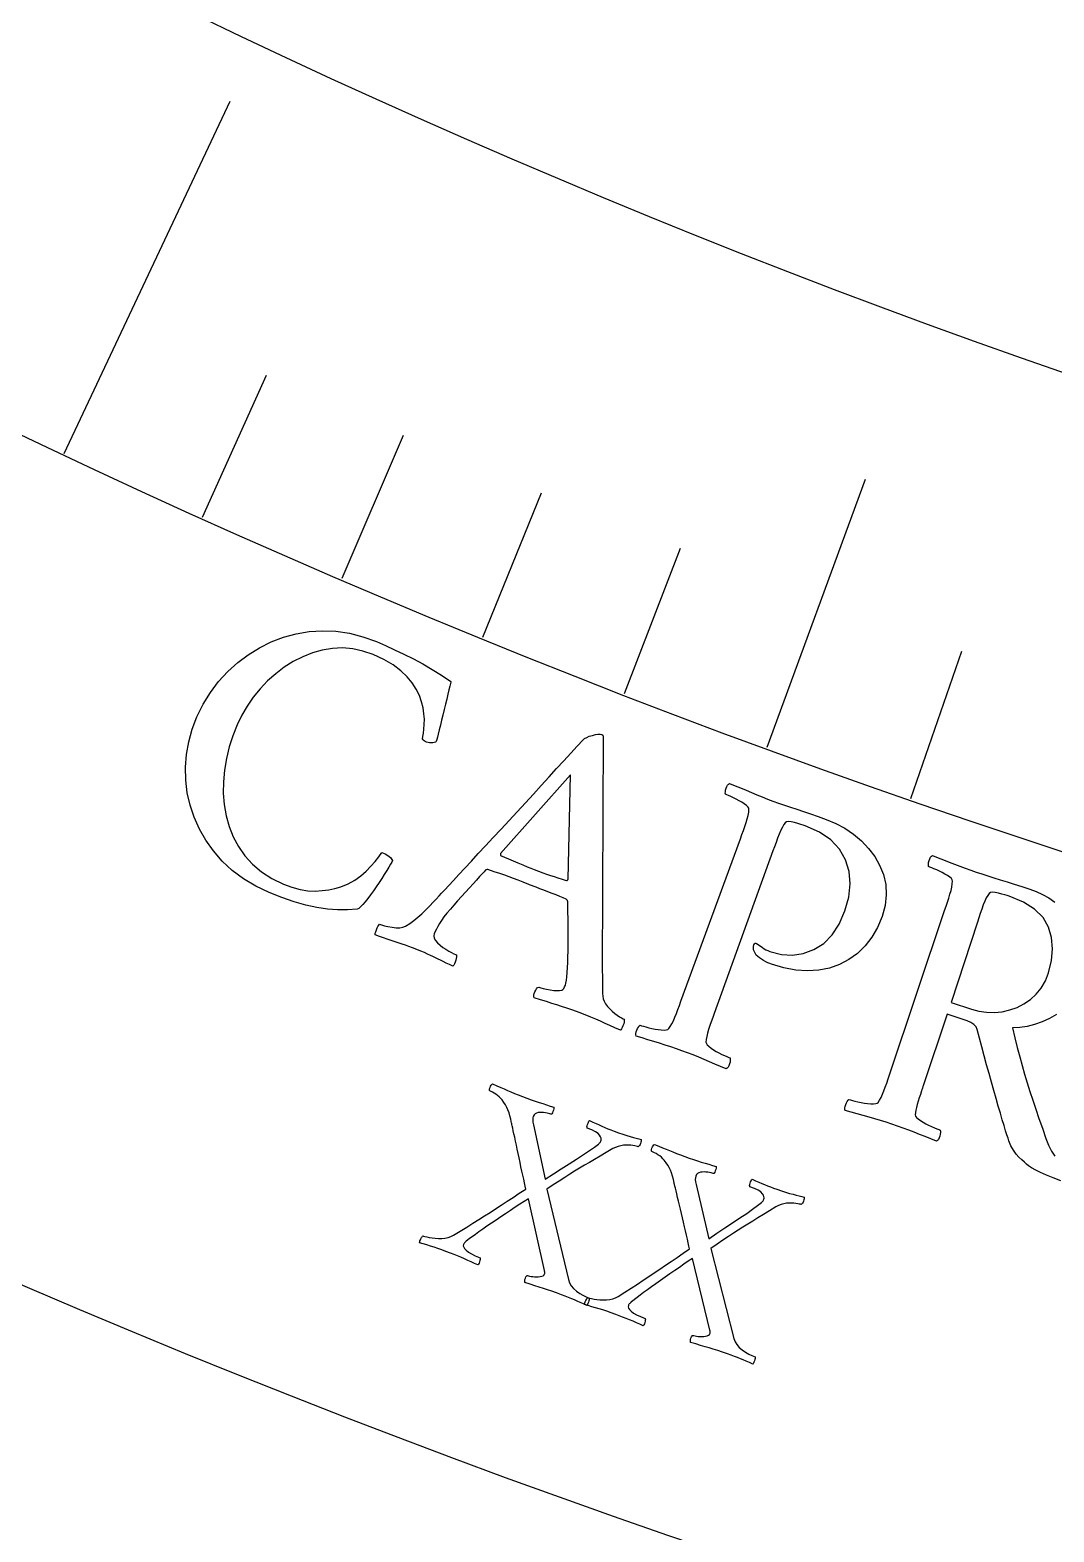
# Model space of a CAD drawing. Header units: millimetres. Extents: x -76 to 76, y -76 to 86.
# Drawn here: x -25.98 to -18.79, y -62.24 to -51.69 of the extents above; entities that cross this region are included whole.
import ezdxf

# ---------------------------------------------------------------- set-up
doc = ezdxf.new("R2010")
doc.units = ezdxf.units.MM
for name, color, linetype in [('CUT_OUTER', 1, 'Continuous'), ('ENGRAVE', 7, 'Continuous'), ('ENGRAVE_FINE', 8, 'Continuous'), ('TEXT', 5, 'Continuous')]:
    doc.layers.add(name, color=color, linetype=linetype)

msp = doc.modelspace()

# ---------------------------------------------------------------- linework, layer by layer
at = {"layer": 'CUT_OUTER'}
msp.add_arc((0.0001, -0.0001), 75.9999, 179.913117, 0.0001, dxfattribs=at)
at = {"layer": 'ENGRAVE'}
for points in [[(-25.744, -54.661), (-24.5782, -52.1858)], [(-20.805, -56.725), (-20.1142, -54.8413)]]:
    msp.add_lwpolyline(points, dxfattribs=at)
for radius in [74.48, 74.48, 72.485, 68.78, 68.78, 65.854, 60.42, 60.42, 57.228]:
    msp.add_circle((0, 0), radius, dxfattribs=at)
at = {"layer": 'ENGRAVE_FINE'}
for points in [[(-24.7717, -55.1084), (-24.323, -54.1103)], [(-23.7913, -55.5387), (-23.3604, -54.5327)], [(-22.8032, -55.9517), (-22.3902, -54.9382)], [(-21.8077, -56.3472), (-21.4127, -55.3265)], [(-19.7956, -57.0851), (-19.437, -56.0511)]]:
    msp.add_lwpolyline(points, dxfattribs=at)
at = {"layer": 'TEXT'}
for points in [[(-23.5506, -55.9835), (-23.487, -56.011), (-23.4225, -56.0404), (-23.357, -56.0717), (-23.2905, -56.1049), (-23.2238, -56.1404), (-23.1577, -56.1788), (-23.0922, -56.2199), (-23.0271, -56.2639), (-23.028, -56.2676), (-23.0305, -56.2787), (-23.0347, -56.2972), (-23.0405, -56.3231), (-23.0476, -56.3539), (-23.0555, -56.3871), (-23.0642, -56.4227), (-23.0737, -56.4608), (-23.0833, -56.4992), (-23.0923, -56.5359), (-23.1009, -56.5708), (-23.1089, -56.604), (-23.116, -56.6329), (-23.1216, -56.6551), (-23.1259, -56.6706), (-23.1288, -56.6794), (-23.131, -56.6848), (-23.1359, -56.6891), (-23.1434, -56.6923), (-23.1536, -56.6945), (-23.165, -56.6953), (-23.1762, -56.6947), (-23.1872, -56.6925), (-23.198, -56.6889), (-23.2068, -56.6847), (-23.2145, -56.6798), (-23.2211, -56.6742), (-23.2266, -56.6677), (-23.2233, -56.6494), (-23.2201, -56.6263), (-23.2171, -56.5983), (-23.2142, -56.5656), (-23.2133, -56.5293), (-23.2161, -56.4907), (-23.2225, -56.4498), (-23.2327, -56.4066), (-23.248, -56.3623), (-23.2701, -56.3182), (-23.2991, -56.2741), (-23.3348, -56.2302), (-23.379, -56.1877), (-23.4336, -56.1476), (-23.4985, -56.1101), (-23.5737, -56.0751), (-23.6449, -56.05), (-23.7163, -56.0344), (-23.7878, -56.0283), (-23.8596, -56.0317), (-23.9307, -56.0437), (-24.0002, -56.0629), (-24.0681, -56.0896), (-24.1343, -56.1236), (-24.198, -56.1639), (-24.258, -56.2093), (-24.3145, -56.2598), (-24.3674, -56.3154), (-24.4158, -56.3748), (-24.4589, -56.4367), (-24.4966, -56.5012), (-24.5289, -56.5682), (-24.5592, -56.6452), (-24.5841, -56.7239), (-24.6035, -56.8041), (-24.6174, -56.8859), (-24.6251, -56.9679), (-24.6259, -57.0487), (-24.6196, -57.1283), (-24.6064, -57.2068), (-24.5857, -57.2828), (-24.5569, -57.355), (-24.52, -57.4235), (-24.4751, -57.4883), (-24.4213, -57.5479), (-24.3581, -57.6009), (-24.2855, -57.6473), (-24.2035, -57.687), (-24.1438, -57.7093), (-24.0867, -57.7248), (-24.0322, -57.7337), (-23.9803, -57.7359), (-23.9312, -57.7332), (-23.8849, -57.7273), (-23.8416, -57.7182), (-23.8011, -57.7059), (-23.7496, -57.6849), (-23.7028, -57.6596), (-23.6606, -57.6301), (-23.623, -57.5962), (-23.5896, -57.561), (-23.56, -57.5274), (-23.5343, -57.4954), (-23.5124, -57.465), (-23.4897, -57.4735), (-23.4696, -57.4856), (-23.4522, -57.5014), (-23.4375, -57.5208), (-23.4429, -57.5323), (-23.4514, -57.5482), (-23.463, -57.5682), (-23.4778, -57.5926), (-23.4946, -57.6195), (-23.5123, -57.6474), (-23.5311, -57.6762), (-23.5509, -57.7061), (-23.571, -57.7354), (-23.5907, -57.7627), (-23.6099, -57.788), (-23.6288, -57.8114), (-23.6463, -57.8314), (-23.6615, -57.8468), (-23.6745, -57.8577), (-23.6852, -57.8639), (-23.7528, -57.8687), (-23.8227, -57.8682), (-23.8948, -57.8623), (-23.9692, -57.8511), (-24.0468, -57.8341), (-24.1286, -57.8109), (-24.2146, -57.7814), (-24.3047, -57.7457), (-24.3985, -57.7011), (-24.4845, -57.6495), (-24.5627, -57.591), (-24.6331, -57.5255), (-24.6953, -57.4546), (-24.7491, -57.3796), (-24.7944, -57.3006), (-24.8313, -57.2177), (-24.8595, -57.1321), (-24.879, -57.045), (-24.8898, -56.9565), (-24.8919, -56.8666), (-24.8852, -56.7765), (-24.8694, -56.6874), (-24.8447, -56.5992), (-24.811, -56.5119), (-24.7671, -56.4229), (-24.7164, -56.3404), (-24.6588, -56.2642), (-24.5945, -56.1943), (-24.5246, -56.1312), (-24.4503, -56.0754), (-24.3717, -56.0268), (-24.2887, -55.9855), (-24.2024, -55.9522), (-24.1137, -55.9281), (-24.0226, -55.913), (-23.9291, -55.9069), (-23.8345, -55.9106), (-23.7399, -55.9245), (-23.6453, -55.9489), (-23.5506, -55.9835)], [(-23.1215, -57.7837), (-23.1182, -57.7802), (-23.1084, -57.7696), (-23.092, -57.7521), (-23.0691, -57.7276), (-23.0407, -57.697), (-23.0077, -57.6614), (-22.9702, -57.6207), (-22.9282, -57.575), (-22.8825, -57.5253), (-22.834, -57.4731), (-22.7828, -57.4182), (-22.7289, -57.3606), (-22.6734, -57.3012), (-22.6173, -57.2408), (-22.5607, -57.1795), (-22.5037, -57.1171), (-22.4469, -57.0549), (-22.3914, -56.9939), (-22.337, -56.9343), (-22.2837, -56.8759), (-22.2326, -56.82), (-22.1847, -56.7674), (-22.1399, -56.7184), (-22.0982, -56.6728), (-22.0869, -56.6643), (-22.0722, -56.6563), (-22.0541, -56.6489), (-22.0326, -56.642), (-22.0111, -56.6367), (-21.9931, -56.6339), (-21.9785, -56.6337), (-21.9675, -56.636), (-21.9651, -56.637), (-21.9633, -56.638), (-21.962, -56.639), (-21.9613, -56.6399), (-21.9607, -56.6411), (-21.9597, -56.6425), (-21.9582, -56.6444), (-21.9563, -56.6466), (-21.9627, -58.2745), (-21.9623, -58.3549), (-21.9617, -58.4151), (-21.9609, -58.4552), (-21.9599, -58.475), (-21.9569, -58.4927), (-21.9502, -58.5106), (-21.9398, -58.5287), (-21.9258, -58.547), (-21.9096, -58.5646), (-21.8929, -58.5807), (-21.8756, -58.5953), (-21.8577, -58.6083), (-21.8411, -58.6192), (-21.8277, -58.6276), (-21.8174, -58.6335), (-21.8103, -58.6368), (-21.8086, -58.6463), (-21.8092, -58.6571), (-21.8123, -58.6691), (-21.8178, -58.6823), (-21.824, -58.6947), (-21.8291, -58.7042), (-21.8331, -58.7107), (-21.836, -58.7144), (-21.874, -58.6973), (-21.91, -58.681), (-21.9439, -58.6657), (-21.9758, -58.6513), (-22.0084, -58.6371), (-22.0442, -58.6221), (-22.0834, -58.6065), (-22.1258, -58.5902), (-22.1707, -58.5736), (-22.2118, -58.5588), (-22.2492, -58.5461), (-22.2828, -58.5354), (-22.3165, -58.525), (-22.3543, -58.5132), (-22.396, -58.5001), (-22.4418, -58.4856), (-22.444, -58.4773), (-22.4439, -58.4676), (-22.4415, -58.4564), (-22.4367, -58.4437), (-22.4306, -58.4316), (-22.4241, -58.422), (-22.4171, -58.4149), (-22.4098, -58.4104), (-22.3955, -58.4152), (-22.3773, -58.4201), (-22.3552, -58.4251), (-22.3293, -58.4302), (-22.3032, -58.4342), (-22.281, -58.4358), (-22.2626, -58.4349), (-22.248, -58.4316), (-22.2407, -58.4269), (-22.2341, -58.4197), (-22.228, -58.4099), (-22.2225, -58.3976), (-22.2181, -58.3828), (-22.2144, -58.3628), (-22.2112, -58.3378), (-22.2086, -58.3076), (-22.2066, -58.2738), (-22.2051, -58.2376), (-22.204, -58.1991), (-22.2034, -58.1582), (-22.2031, -58.1165), (-22.203, -58.0752), (-22.203, -58.0345), (-22.2033, -57.9943), (-22.2036, -57.9561), (-22.2038, -57.9214), (-22.2041, -57.8903), (-22.2043, -57.8627), (-22.2045, -57.84), (-22.2046, -57.8239), (-22.2047, -57.8142), (-22.2047, -57.8109), (-22.2049, -57.8105), (-22.2056, -57.8091), (-22.2066, -57.8067), (-22.2081, -57.8034), (-22.2099, -57.8), (-22.2119, -57.7972), (-22.2142, -57.7952), (-22.2168, -57.7938), (-22.2379, -57.7843), (-22.2615, -57.7742), (-22.2876, -57.7636), (-22.3162, -57.7524), (-22.3456, -57.741), (-22.3739, -57.73), (-22.4012, -57.7195), (-22.4274, -57.7093), (-22.4342, -57.7066), (-22.441, -57.704), (-22.4478, -57.7014), (-22.4545, -57.6987), (-22.4612, -57.6961), (-22.4674, -57.6937), (-22.4734, -57.6914), (-22.4789, -57.6892), (-22.5181, -57.674), (-22.5543, -57.6602), (-22.5875, -57.6477), (-22.6176, -57.6365), (-22.6485, -57.6255), (-22.6836, -57.6134), (-22.7229, -57.6001), (-22.7665, -57.5858), (-22.7681, -57.5854), (-22.7703, -57.5854), (-22.773, -57.5858), (-22.7762, -57.5866), (-22.7793, -57.5875), (-22.7815, -57.5881), (-22.7828, -57.5884), (-22.7832, -57.5885), (-22.7858, -57.5914), (-22.7937, -57.6001), (-22.8067, -57.6145), (-22.825, -57.6348), (-22.8469, -57.6589), (-22.8709, -57.6852), (-22.8969, -57.7137), (-22.9249, -57.7442), (-22.9533, -57.7754), (-22.9804, -57.8058), (-23.0062, -57.8353), (-23.0306, -57.8639), (-23.0547, -57.892), (-23.0755, -57.9182), (-23.093, -57.9427), (-23.1073, -57.9652), (-23.119, -57.9859), (-23.1289, -58.0045), (-23.137, -58.0211), (-23.1433, -58.0357), (-23.1463, -58.0509), (-23.1434, -58.0667), (-23.1346, -58.083), (-23.1199, -58.1), (-23.1017, -58.1165), (-23.0826, -58.1316), (-23.0626, -58.1454), (-23.0416, -58.1577), (-23.0221, -58.1682), (-23.0067, -58.1763), (-22.9952, -58.182), (-22.9877, -58.1853), (-22.9868, -58.1905), (-22.9874, -58.1984), (-22.9894, -58.2091), (-22.9929, -58.2225), (-22.9973, -58.2361), (-23.002, -58.2475), (-23.007, -58.2566), (-23.0123, -58.2635), (-23.0368, -58.2522), (-23.0594, -58.2417), (-23.0802, -58.2319), (-23.0991, -58.2228), (-23.117, -58.2141), (-23.1349, -58.2054), (-23.1528, -58.1968), (-23.1707, -58.1881), (-23.1902, -58.1789), (-23.2126, -58.169), (-23.2381, -58.1582), (-23.2667, -58.1466), (-23.2956, -58.1352), (-23.3223, -58.1251), (-23.3467, -58.1163), (-23.3688, -58.1088), (-23.3898, -58.1019), (-23.4109, -58.095), (-23.4319, -58.0881), (-23.4529, -58.0812), (-23.4753, -58.0737), (-23.5004, -58.0651), (-23.5282, -58.0555), (-23.5587, -58.0446), (-23.5595, -58.0395), (-23.5583, -58.0318), (-23.5553, -58.0215), (-23.5505, -58.0086), (-23.5448, -57.9955), (-23.5391, -57.9845), (-23.5335, -57.9757), (-23.528, -57.9689), (-23.5133, -57.974), (-23.4938, -57.9793), (-23.4693, -57.9848), (-23.44, -57.9904), (-23.4104, -57.9943), (-23.3849, -57.9942), (-23.3636, -57.9903), (-23.3465, -57.9825), (-23.3162, -57.964), (-23.2868, -57.9433), (-23.2584, -57.9204), (-23.2309, -57.8954), (-23.2038, -57.8688), (-23.1765, -57.8414), (-23.149, -57.813), (-23.1215, -57.7837)], [(-22.1856, -56.9206), (-22.6783, -57.4732), (-22.6783, -57.4735), (-22.6785, -57.4747), (-22.6787, -57.4765), (-22.6791, -57.4791), (-22.6792, -57.4818), (-22.679, -57.4839), (-22.6783, -57.4853), (-22.6772, -57.4862), (-22.6507, -57.498), (-22.6217, -57.5107), (-22.5901, -57.5243), (-22.5558, -57.5386), (-22.522, -57.5525), (-22.4916, -57.5649), (-22.4648, -57.5756), (-22.4414, -57.5849), (-22.411, -57.5965), (-22.3819, -57.6072), (-22.3543, -57.617), (-22.328, -57.6258), (-22.3018, -57.6344), (-22.2745, -57.6434), (-22.246, -57.6528), (-22.2162, -57.6627), (-22.2136, -57.6632), (-22.2112, -57.6627), (-22.2089, -57.6612), (-22.2068, -57.6585), (-22.2051, -57.6558), (-22.2038, -57.6538), (-22.2031, -57.6526), (-22.2029, -57.6522)], [(-19.9967, -57.9142), (-20.0286, -57.9915), (-20.0679, -58.0606), (-20.1147, -58.1214), (-20.1691, -58.1741), (-20.2298, -58.2179), (-20.2955, -58.2522), (-20.3662, -58.2769), (-20.442, -58.2921), (-20.5214, -58.2974), (-20.6032, -58.2922), (-20.6874, -58.2766), (-20.7738, -58.2506), (-20.7855, -58.246), (-20.7986, -58.2402), (-20.8132, -58.233), (-20.8293, -58.2246), (-20.8451, -58.2154), (-20.859, -58.2062), (-20.8709, -58.1969), (-20.8808, -58.1875), (-20.883, -58.1829), (-20.8862, -58.1767), (-20.8903, -58.1687), (-20.8953, -58.1591), (-20.8995, -58.1483), (-20.9013, -58.1372), (-20.9006, -58.1255), (-20.8974, -58.1134), (-20.894, -58.1066), (-20.8898, -58.1029), (-20.8847, -58.1022), (-20.8788, -58.1046), (-20.8687, -58.1114), (-20.8584, -58.1185), (-20.8477, -58.1259), (-20.8368, -58.1336), (-20.8252, -58.1411), (-20.8127, -58.148), (-20.7992, -58.1543), (-20.7846, -58.16), (-20.7048, -58.1808), (-20.6267, -58.1856), (-20.5503, -58.1745), (-20.4756, -58.1474), (-20.4067, -58.104), (-20.3474, -58.0443), (-20.2978, -57.9683), (-20.2578, -57.8759), (-20.2312, -57.7781), (-20.2216, -57.6854), (-20.2289, -57.598), (-20.2532, -57.5158), (-20.2955, -57.4414), (-20.3568, -57.3771), (-20.4371, -57.323), (-20.5365, -57.2789), (-20.5503, -57.2742), (-20.5674, -57.2686), (-20.5878, -57.2622), (-20.6115, -57.2551), (-20.6347, -57.2494), (-20.6533, -57.2478), (-20.6675, -57.25), (-20.6773, -57.2562), (-20.6873, -57.2689), (-20.6977, -57.2864), (-20.7085, -57.3086), (-20.7196, -57.3355), (-20.7309, -57.3648), (-20.7421, -57.3944), (-20.7531, -57.4243), (-20.7641, -57.4543), (-21.1766, -58.5957), (-21.1872, -58.6254), (-21.1973, -58.6542), (-21.2069, -58.6819), (-21.2159, -58.7087), (-21.2236, -58.7341), (-21.2292, -58.7574), (-21.2327, -58.7788), (-21.2342, -58.7983), (-21.2318, -58.8067), (-21.2251, -58.8163), (-21.2141, -58.827), (-21.1989, -58.8389), (-21.1811, -58.8511), (-21.1625, -58.8625), (-21.143, -58.8733), (-21.1227, -58.8834), (-21.1036, -58.8923), (-21.0875, -58.8995), (-21.0746, -58.905), (-21.0647, -58.9088), (-21.0633, -58.9166), (-21.0635, -58.9262), (-21.0653, -58.9376), (-21.0688, -58.9507), (-21.0734, -58.9634), (-21.0788, -58.9734), (-21.0851, -58.9809), (-21.0922, -58.9857), (-21.1324, -58.9683), (-21.1718, -58.9514), (-21.2103, -58.9349), (-21.248, -58.9189), (-21.2857, -58.9033), (-21.3241, -58.8879), (-21.3631, -58.8729), (-21.4029, -58.8582), (-21.4418, -58.8443), (-21.481, -58.8309), (-21.5206, -58.8178), (-21.5605, -58.8053), (-21.601, -58.7929), (-21.6419, -58.7804), (-21.6835, -58.7679), (-21.7256, -58.7553), (-21.728, -58.7471), (-21.728, -58.7374), (-21.7257, -58.7262), (-21.7211, -58.7135), (-21.7153, -58.7012), (-21.7094, -58.6914), (-21.7034, -58.6839), (-21.6973, -58.6787), (-21.6873, -58.6821), (-21.6738, -58.6862), (-21.6569, -58.691), (-21.6365, -58.6965), (-21.6144, -58.7018), (-21.5923, -58.7062), (-21.5702, -58.7095), (-21.5482, -58.7119), (-21.5285, -58.7127), (-21.5133, -58.7115), (-21.5026, -58.7082), (-21.4964, -58.7029), (-21.4851, -58.6871), (-21.474, -58.6684), (-21.4633, -58.6469), (-21.4529, -58.6225), (-21.4426, -58.5962), (-21.4321, -58.5688), (-21.4214, -58.5403), (-21.4105, -58.5107), (-20.9924, -57.3682), (-20.9816, -57.3385), (-20.9713, -57.3095), (-20.9615, -57.2814), (-20.9521, -57.254), (-20.9441, -57.2281), (-20.9382, -57.2044), (-20.9343, -57.1828), (-20.9326, -57.1633), (-20.9334, -57.1543), (-20.9391, -57.1446), (-20.9497, -57.1343), (-20.9652, -57.1234), (-20.9834, -57.1123), (-21.0022, -57.1017), (-21.0214, -57.0914), (-21.0412, -57.0815), (-21.0597, -57.0726), (-21.0752, -57.0654), (-21.0878, -57.0599), (-21.0973, -57.0561), (-21.0985, -57.0482), (-21.0981, -57.0387), (-21.0961, -57.0274), (-21.0925, -57.0143), (-21.0878, -57.0017), (-21.0822, -56.9917), (-21.076, -56.9843), (-21.069, -56.9795), (-21.0296, -56.9957), (-20.9908, -57.0118), (-20.9525, -57.0279), (-20.9148, -57.044), (-20.8773, -57.0598), (-20.8399, -57.0749), (-20.8023, -57.0895), (-20.7648, -57.1034), (-20.7251, -57.1177), (-20.6837, -57.1321), (-20.6407, -57.1467), (-20.596, -57.1614), (-20.549, -57.177), (-20.4989, -57.194), (-20.4457, -57.2125), (-20.3894, -57.2323), (-20.3215, -57.2605), (-20.2576, -57.295), (-20.1976, -57.336), (-20.1415, -57.3835), (-20.0913, -57.4363), (-20.049, -57.4935), (-20.0145, -57.555), (-19.9879, -57.6209), (-19.9715, -57.6903), (-19.9674, -57.7623), (-19.9758, -57.8369), (-19.9967, -57.9142)], [(-18.8272, -58.311), (-18.8057, -58.2243), (-18.7985, -58.1417), (-18.8057, -58.0633), (-18.8271, -57.9891), (-18.8658, -57.9215), (-18.9248, -57.8629), (-19.0042, -57.8133), (-19.1039, -57.7725), (-19.1178, -57.7681), (-19.1351, -57.763), (-19.1556, -57.7571), (-19.1795, -57.7505), (-19.2028, -57.7455), (-19.2215, -57.7443), (-19.2356, -57.7469), (-19.2452, -57.7533), (-19.2549, -57.7663), (-19.2649, -57.784), (-19.2751, -57.8065), (-19.2856, -57.8336), (-19.2961, -57.8633), (-19.3065, -57.8931), (-19.3169, -57.9232), (-19.3271, -57.9536), (-19.5126, -58.5191), (-19.3696, -58.5666), (-19.3169, -58.5806), (-19.2634, -58.5881), (-19.2091, -58.5892), (-19.1541, -58.5837), (-19.1, -58.5718), (-19.0488, -58.5536), (-19.0002, -58.5291), (-18.9544, -58.4983), (-18.9132, -58.4612), (-18.8782, -58.4176), (-18.8496, -58.3675), (-18.8272, -58.311)], [(-22.5228, -59.1802), (-22.4921, -59.1917), (-22.4625, -59.2024), (-22.4341, -59.2122), (-22.4069, -59.2212), (-22.3804, -59.2297), (-22.3542, -59.2383), (-22.3282, -59.2469), (-22.3024, -59.2555), (-22.3026, -59.2605), (-22.3038, -59.2671), (-22.3062, -59.2753), (-22.3096, -59.2851), (-22.3135, -59.2942), (-22.3173, -59.3004), (-22.321, -59.3035), (-22.3246, -59.3037), (-22.3315, -59.3014), (-22.3402, -59.299), (-22.3507, -59.2967), (-22.3628, -59.2943), (-22.3758, -59.2924), (-22.3887, -59.2916), (-22.4015, -59.2918), (-22.4142, -59.2931), (-22.4258, -59.2961), (-22.4353, -59.3015), (-22.4428, -59.3093), (-22.4481, -59.3196), (-22.4508, -59.3306), (-22.4514, -59.3441), (-22.45, -59.3601), (-22.4466, -59.3787), (-22.3642, -59.7606), (-22.3068, -59.7235), (-22.2509, -59.6876), (-22.1965, -59.6528), (-22.1435, -59.6193), (-22.0948, -59.5879), (-22.0527, -59.5598), (-22.0174, -59.535), (-21.9888, -59.5135), (-21.9848, -59.51), (-21.9814, -59.5062), (-21.9785, -59.5022), (-21.9761, -59.4981), (-21.9743, -59.4942), (-21.9729, -59.4912), (-21.9719, -59.4891), (-21.9713, -59.4878), (-21.9703, -59.4809), (-21.9717, -59.4726), (-21.9756, -59.4628), (-21.9819, -59.4517), (-21.9929, -59.4397), (-22.0111, -59.4273), (-22.0363, -59.4145), (-22.0686, -59.4014), (-22.0702, -59.3985), (-22.0704, -59.3935), (-22.0691, -59.3863), (-22.0665, -59.377), (-22.0631, -59.3675), (-22.0598, -59.3596), (-22.0564, -59.3534), (-22.053, -59.3488), (-22.0291, -59.3597), (-22.0065, -59.3699), (-21.9852, -59.3794), (-21.9654, -59.3883), (-21.9457, -59.3969), (-21.9249, -59.4056), (-21.9029, -59.4142), (-21.8799, -59.4229), (-21.8479, -59.4344), (-21.8184, -59.4445), (-21.7913, -59.4532), (-21.7667, -59.4604), (-21.7443, -59.4667), (-21.724, -59.4725), (-21.7058, -59.4778), (-21.6895, -59.4826), (-21.6895, -59.4874), (-21.6902, -59.4934), (-21.6918, -59.5006), (-21.6942, -59.509), (-21.6974, -59.5173), (-21.7014, -59.524), (-21.7062, -59.5292), (-21.7118, -59.5328), (-21.7167, -59.5313), (-21.7242, -59.5295), (-21.7345, -59.5273), (-21.7476, -59.5247), (-21.7625, -59.5225), (-21.7786, -59.5214), (-21.7958, -59.5214), (-21.8142, -59.5225), (-21.8331, -59.5251), (-21.852, -59.53), (-21.8708, -59.537), (-21.8895, -59.5461), (-21.935, -59.5731), (-21.9775, -59.5982), (-22.017, -59.6213), (-22.0534, -59.6426), (-22.0883, -59.663), (-22.1228, -59.6838), (-22.1572, -59.7049), (-22.1913, -59.7264), (-22.2269, -59.749), (-22.2655, -59.7738), (-22.3072, -59.8007), (-22.352, -59.8297), (-22.2011, -60.4653), (-22.1933, -60.4878), (-22.1812, -60.5088), (-22.1648, -60.5284), (-22.1441, -60.5465), (-22.1214, -60.5628), (-22.099, -60.5766), (-22.0771, -60.588), (-22.0555, -60.5969), (-22.0548, -60.6021), (-22.0554, -60.6085), (-22.0574, -60.6162), (-22.0607, -60.6252), (-22.0644, -60.6338), (-22.0675, -60.6403), (-22.0699, -60.6448), (-22.0718, -60.6473), (-22.0961, -60.6365), (-22.1187, -60.6264), (-22.1396, -60.6171), (-22.1587, -60.6085), (-22.178, -60.6002), (-22.1994, -60.5914), (-22.2229, -60.5822), (-22.2486, -60.5726), (-22.284, -60.5597), (-22.3172, -60.5481), (-22.3482, -60.5376), (-22.3769, -60.5283), (-22.4057, -60.5192), (-22.4369, -60.5094), (-22.4705, -60.4987), (-22.5064, -60.4873), (-22.5079, -60.4817), (-22.5078, -60.4747), (-22.5062, -60.4662), (-22.503, -60.4564), (-22.4991, -60.4472), (-22.4953, -60.4411), (-22.4916, -60.4379), (-22.488, -60.4378), (-22.4817, -60.4397), (-22.4735, -60.4416), (-22.4634, -60.4435), (-22.4514, -60.4453), (-22.4384, -60.4467), (-22.4255, -60.4472), (-22.4126, -60.4467), (-22.3998, -60.4454), (-22.3882, -60.4428), (-22.3791, -60.4387), (-22.3725, -60.433), (-22.3683, -60.4258), (-22.3678, -60.4238), (-22.3674, -60.4214), (-22.3673, -60.4185), (-22.3674, -60.4151), (-22.3677, -60.4116), (-22.3682, -60.4085), (-22.369, -60.4056), (-22.37, -60.4031), (-22.4819, -59.8979), (-22.5116, -59.9169), (-22.5426, -59.9369), (-22.5749, -59.9581), (-22.6085, -59.9804), (-22.6426, -60.0032), (-22.6763, -60.0257), (-22.7095, -60.048), (-22.7423, -60.0701), (-22.7737, -60.0915), (-22.803, -60.1117), (-22.8301, -60.1307), (-22.8549, -60.1485), (-22.8768, -60.1645), (-22.8949, -60.1778), (-22.9092, -60.1885), (-22.9198, -60.1966), (-22.9215, -60.1982), (-22.9237, -60.2001), (-22.9262, -60.2025), (-22.9291, -60.2051), (-22.9321, -60.2082), (-22.9346, -60.2116), (-22.9369, -60.2155), (-22.9387, -60.2197), (-22.9398, -60.2282), (-22.937, -60.2378), (-22.9303, -60.2484), (-22.9197, -60.2602), (-22.9042, -60.2728), (-22.8827, -60.2857), (-22.8553, -60.2989), (-22.8219, -60.3125), (-22.8211, -60.3177), (-22.8215, -60.3242), (-22.823, -60.3321), (-22.8257, -60.3413), (-22.8288, -60.3501), (-22.8317, -60.3567), (-22.8345, -60.3611), (-22.837, -60.3633), (-22.8604, -60.3525), (-22.8841, -60.3416), (-22.9081, -60.3309), (-22.9323, -60.3201), (-22.9566, -60.3095), (-22.9808, -60.2994), (-23.0048, -60.2896), (-23.0288, -60.2803), (-23.0614, -60.268), (-23.0916, -60.257), (-23.1195, -60.2473), (-23.145, -60.2388), (-23.1697, -60.2309), (-23.1949, -60.2229), (-23.2205, -60.2148), (-23.2466, -60.2067), (-23.2461, -60.2012), (-23.2443, -60.1947), (-23.2412, -60.1874), (-23.237, -60.1791), (-23.2325, -60.1713), (-23.2288, -60.1653), (-23.226, -60.1611), (-23.224, -60.1588), (-23.2185, -60.1605), (-23.2091, -60.1628), (-23.1957, -60.1657), (-23.1783, -60.1693), (-23.1584, -60.1727), (-23.1373, -60.175), (-23.115, -60.1762), (-23.0916, -60.1764), (-23.0685, -60.1747), (-23.047, -60.1705), (-23.0272, -60.1637), (-23.0091, -60.1544), (-22.9613, -60.1252), (-22.9158, -60.0971), (-22.8725, -60.0701), (-22.8315, -60.0444), (-22.7916, -60.019), (-22.7519, -59.9936), (-22.7122, -59.9679), (-22.6726, -59.9421), (-22.6322, -59.9157), (-22.5901, -59.8882), (-22.5463, -59.8598), (-22.5007, -59.8304), (-22.5048, -59.8096), (-22.5096, -59.7865), (-22.515, -59.7609), (-22.5212, -59.7329), (-22.5278, -59.7034), (-22.5343, -59.6732), (-22.5409, -59.6424), (-22.5474, -59.611), (-22.5539, -59.5798), (-22.5602, -59.5496), (-22.5665, -59.5205), (-22.5726, -59.4925), (-22.5784, -59.4662), (-22.5836, -59.4424), (-22.5882, -59.421), (-22.5923, -59.4022), (-22.5957, -59.3868), (-22.598, -59.3758), (-22.5994, -59.3692), (-22.5999, -59.367), (-22.6055, -59.34), (-22.6116, -59.3156), (-22.6183, -59.2937), (-22.6256, -59.2744), (-22.6339, -59.2564), (-22.6436, -59.2387), (-22.6548, -59.2211), (-22.6675, -59.2038), (-22.6767, -59.1927), (-22.687, -59.1824), (-22.6985, -59.1728), (-22.7111, -59.1638), (-22.7236, -59.1559), (-22.7347, -59.1494), (-22.7446, -59.1443), (-22.7531, -59.1406), (-22.7556, -59.1381), (-22.7562, -59.1333), (-22.755, -59.1262), (-22.7519, -59.1168), (-22.7477, -59.1073), (-22.7434, -59.0998), (-22.7388, -59.0945), (-22.7341, -59.0913), (-22.7043, -59.1038), (-22.6768, -59.1155), (-22.6517, -59.1265), (-22.6288, -59.1367), (-22.606, -59.1468), (-22.5807, -59.1574), (-22.553, -59.1685), (-22.5228, -59.1802)], [(-21.3839, -59.6012), (-21.3529, -59.6121), (-21.3232, -59.6222), (-21.2946, -59.6315), (-21.2672, -59.6399), (-21.2405, -59.648), (-21.2141, -59.6561), (-21.188, -59.6642), (-21.1621, -59.6723), (-21.1621, -59.6773), (-21.1632, -59.6839), (-21.1654, -59.6921), (-21.1687, -59.702), (-21.1724, -59.7112), (-21.1761, -59.7174), (-21.1797, -59.7206), (-21.1833, -59.7209), (-21.1903, -59.7187), (-21.199, -59.7165), (-21.2095, -59.7144), (-21.2217, -59.7122), (-21.2348, -59.7106), (-21.2477, -59.71), (-21.2604, -59.7105), (-21.2731, -59.712), (-21.2846, -59.7152), (-21.294, -59.7208), (-21.3013, -59.7288), (-21.3065, -59.7391), (-21.309, -59.7502), (-21.3093, -59.7637), (-21.3076, -59.7797), (-21.3038, -59.7982), (-21.2142, -60.1785), (-21.1574, -60.1403), (-21.1022, -60.1033), (-21.0485, -60.0675), (-20.9962, -60.0329), (-20.9481, -60.0006), (-20.9066, -59.9717), (-20.8717, -59.9463), (-20.8436, -59.9242), (-20.8396, -59.9206), (-20.8363, -59.9168), (-20.8335, -59.9128), (-20.8312, -59.9085), (-20.8294, -59.9047), (-20.8281, -59.9016), (-20.8271, -59.8995), (-20.8266, -59.8982), (-20.8257, -59.8912), (-20.8272, -59.8829), (-20.8313, -59.8733), (-20.8378, -59.8623), (-20.8491, -59.8505), (-20.8675, -59.8384), (-20.893, -59.8262), (-20.9255, -59.8137), (-20.9271, -59.8108), (-20.9274, -59.8058), (-20.9263, -59.7986), (-20.9238, -59.7893), (-20.9207, -59.7797), (-20.9175, -59.7717), (-20.9142, -59.7654), (-20.9109, -59.7608), (-20.8867, -59.7712), (-20.864, -59.7809), (-20.8426, -59.7901), (-20.8225, -59.7986), (-20.8027, -59.8069), (-20.7817, -59.8151), (-20.7596, -59.8233), (-20.7364, -59.8315), (-20.7042, -59.8424), (-20.6745, -59.852), (-20.6472, -59.8601), (-20.6225, -59.8669), (-20.6, -59.8728), (-20.5796, -59.8782), (-20.5612, -59.8831), (-20.5449, -59.8876), (-20.5448, -59.8924), (-20.5454, -59.8984), (-20.5469, -59.9056), (-20.5491, -59.9141), (-20.5521, -59.9224), (-20.556, -59.9292), (-20.5607, -59.9344), (-20.5662, -59.9382), (-20.5711, -59.9368), (-20.5787, -59.9351), (-20.5891, -59.9331), (-20.6021, -59.9308), (-20.6171, -59.9289), (-20.6332, -59.9281), (-20.6505, -59.9284), (-20.6688, -59.9298), (-20.6877, -59.9329), (-20.7064, -59.938), (-20.7251, -59.9454), (-20.7436, -59.9549), (-20.7886, -59.9828), (-20.8306, -60.0087), (-20.8697, -60.0326), (-20.9057, -60.0545), (-20.9401, -60.0756), (-20.9743, -60.0971), (-21.0082, -60.1188), (-21.0419, -60.1409), (-21.0771, -60.1643), (-21.1152, -60.1898), (-21.1564, -60.2175), (-21.2006, -60.2473), (-21.0376, -60.8799), (-21.0294, -60.9022), (-21.0169, -60.923), (-21.0001, -60.9423), (-20.979, -60.96), (-20.956, -60.9758), (-20.9334, -60.9892), (-20.9112, -61.0002), (-20.8894, -61.0087), (-20.8886, -61.0139), (-20.8891, -61.0203), (-20.891, -61.028), (-20.8941, -61.0371), (-20.8977, -61.0457), (-20.9006, -61.0523), (-20.903, -61.0569), (-20.9048, -61.0594), (-20.9293, -61.049), (-20.9521, -61.0394), (-20.9731, -61.0305), (-20.9924, -61.0223), (-21.0118, -61.0143), (-21.0334, -61.0059), (-21.0571, -60.9972), (-21.083, -60.9881), (-21.1186, -60.9759), (-21.152, -60.9649), (-21.1832, -60.955), (-21.2121, -60.9463), (-21.2411, -60.9377), (-21.2725, -60.9285), (-21.3063, -60.9185), (-21.3424, -60.9078), (-21.344, -60.9022), (-21.3441, -60.8952), (-21.3426, -60.8867), (-21.3396, -60.8767), (-21.3359, -60.8676), (-21.3322, -60.8613), (-21.3285, -60.8581), (-21.3249, -60.8579), (-21.3186, -60.8597), (-21.3104, -60.8615), (-21.3002, -60.8632), (-21.2882, -60.8648), (-21.2752, -60.8659), (-21.2623, -60.8661), (-21.2494, -60.8654), (-21.2366, -60.8638), (-21.2251, -60.861), (-21.2161, -60.8567), (-21.2095, -60.8509), (-21.2055, -60.8436), (-21.205, -60.8416), (-21.2047, -60.8392), (-21.2046, -60.8363), (-21.2048, -60.8329), (-21.2051, -60.8295), (-21.2057, -60.8263), (-21.2066, -60.8235), (-21.2076, -60.8209), (-21.3292, -60.318), (-21.3585, -60.3375), (-21.3891, -60.3582), (-21.421, -60.38), (-21.4542, -60.4029), (-21.4878, -60.4263), (-21.5211, -60.4495), (-21.5539, -60.4725), (-21.5862, -60.4952), (-21.6173, -60.5172), (-21.6461, -60.5379), (-21.6728, -60.5574), (-21.6973, -60.5757), (-21.7189, -60.5921), (-21.7367, -60.6057), (-21.7509, -60.6167), (-21.7613, -60.625), (-21.763, -60.6267), (-21.7651, -60.6287), (-21.7676, -60.631), (-21.7704, -60.6338), (-21.7733, -60.6369), (-21.7758, -60.6403), (-21.778, -60.6442), (-21.7798, -60.6485), (-21.7807, -60.657), (-21.7777, -60.6665), (-21.7708, -60.6771), (-21.7599, -60.6887), (-21.7442, -60.7009), (-21.7225, -60.7134), (-21.6948, -60.7261), (-21.6611, -60.739), (-21.6603, -60.7442), (-21.6605, -60.7508), (-21.6619, -60.7587), (-21.6644, -60.7679), (-21.6674, -60.7768), (-21.6702, -60.7834), (-21.6728, -60.7879), (-21.6753, -60.7901), (-21.6989, -60.7797), (-21.7228, -60.7694), (-21.747, -60.759), (-21.7714, -60.7487), (-21.7959, -60.7386), (-21.8203, -60.7289), (-21.8445, -60.7197), (-21.8687, -60.7108), (-21.9014, -60.6991), (-21.9319, -60.6887), (-21.9599, -60.6795), (-21.9857, -60.6715), (-22.0105, -60.6641), (-22.0358, -60.6566), (-22.0616, -60.649), (-22.0878, -60.6414), (-22.0874, -60.6359), (-22.0857, -60.6294), (-22.0828, -60.622), (-22.0787, -60.6136), (-22.0744, -60.6057), (-22.0708, -60.5996), (-22.0681, -60.5954), (-22.0662, -60.5931), (-22.0606, -60.5946), (-22.0511, -60.5968), (-22.0377, -60.5995), (-22.0203, -60.6027), (-22.0003, -60.6057), (-21.9792, -60.6076), (-21.9569, -60.6084), (-21.9335, -60.6081), (-21.9103, -60.606), (-21.8889, -60.6014), (-21.8693, -60.5942), (-21.8514, -60.5846), (-21.8042, -60.5544), (-21.7592, -60.5255), (-21.7164, -60.4977), (-21.6759, -60.4711), (-21.6365, -60.4451), (-21.5973, -60.4188), (-21.5581, -60.3924), (-21.519, -60.3658), (-21.4792, -60.3386), (-21.4376, -60.3104), (-21.3943, -60.2811), (-21.3493, -60.2508), (-21.3538, -60.2302), (-21.359, -60.2071), (-21.365, -60.1816), (-21.3717, -60.1538), (-21.3788, -60.1244), (-21.3859, -60.0944), (-21.393, -60.0637), (-21.4002, -60.0324), (-21.4073, -60.0013), (-21.4142, -59.9713), (-21.421, -59.9423), (-21.4276, -59.9144), (-21.4339, -59.8882), (-21.4396, -59.8645), (-21.4446, -59.8432), (-21.4491, -59.8245), (-21.4527, -59.8091), (-21.4553, -59.7982), (-21.4569, -59.7916), (-21.4574, -59.7894), (-21.4634, -59.7626), (-21.47, -59.7383), (-21.4771, -59.7165), (-21.4848, -59.6973), (-21.4934, -59.6795), (-21.5035, -59.662), (-21.5151, -59.6447), (-21.528, -59.6276), (-21.5374, -59.6167), (-21.548, -59.6066), (-21.5596, -59.5971), (-21.5724, -59.5884), (-21.585, -59.5808), (-21.5963, -59.5745), (-21.6062, -59.5696), (-21.6148, -59.566), (-21.6174, -59.5636), (-21.6181, -59.5588), (-21.617, -59.5517), (-21.6141, -59.5422), (-21.6101, -59.5326), (-21.6059, -59.5251), (-21.6015, -59.5197), (-21.5968, -59.5163), (-21.5668, -59.5283), (-21.5391, -59.5395), (-21.5137, -59.55), (-21.4907, -59.5598), (-21.4676, -59.5694), (-21.4421, -59.5795), (-21.4142, -59.5901), (-21.3839, -59.6012)]]:
    msp.add_lwpolyline(points, close=True, dxfattribs=at)
for points in [[(-18.7416, -59.7715), (-18.795, -59.7513), (-18.8421, -59.7318), (-18.8831, -59.7132), (-18.9176, -59.6961), (-18.9459, -59.6803), (-18.9679, -59.666), (-18.9813, -59.6547), (-18.997, -59.641), (-19.015, -59.6249), (-19.0353, -59.6062), (-19.0558, -59.5841), (-19.0744, -59.5573), (-19.0912, -59.526), (-19.1061, -59.4901), (-19.1118, -59.4732), (-19.1193, -59.4499), (-19.1287, -59.4202), (-19.1398, -59.3843), (-19.1523, -59.3431), (-19.1658, -59.2977), (-19.1801, -59.2482), (-19.1954, -59.1946), (-19.2114, -59.1379), (-19.2279, -59.0794), (-19.2448, -59.0189), (-19.2622, -58.9565), (-19.2796, -58.8936), (-19.2963, -58.8314), (-19.3125, -58.77), (-19.3281, -58.7093), (-19.3367, -58.6903), (-19.3516, -58.6739), (-19.3726, -58.66), (-19.3998, -58.6487), (-19.5403, -58.6021), (-19.7082, -59.1058), (-19.7096, -59.1099), (-19.711, -59.1141), (-19.7124, -59.1182), (-19.7138, -59.1224), (-19.7152, -59.1265), (-19.7166, -59.1307), (-19.7179, -59.1349), (-19.7193, -59.139), (-19.7278, -59.1647), (-19.7357, -59.1893), (-19.743, -59.2127), (-19.7498, -59.2349), (-19.7555, -59.2558), (-19.7597, -59.2751), (-19.7624, -59.2927), (-19.7635, -59.3088), (-19.7609, -59.3171), (-19.754, -59.3266), (-19.7428, -59.337), (-19.7272, -59.3485), (-19.7091, -59.3602), (-19.6899, -59.3713), (-19.6697, -59.3817), (-19.6486, -59.3915), (-19.6286, -59.4001), (-19.612, -59.4071), (-19.5986, -59.4124), (-19.5886, -59.4159), (-19.587, -59.4238), (-19.587, -59.4334), (-19.5885, -59.4448), (-19.5916, -59.458), (-19.5959, -59.4707), (-19.6011, -59.4809), (-19.6072, -59.4885), (-19.6141, -59.4935), (-19.6547, -59.4772), (-19.6945, -59.4612), (-19.7335, -59.4457), (-19.7716, -59.4306), (-19.8096, -59.4159), (-19.8484, -59.4016), (-19.8878, -59.3875), (-19.9279, -59.3738), (-19.9672, -59.3609), (-20.007, -59.3483), (-20.0474, -59.3361), (-20.0882, -59.3243), (-20.1296, -59.3127), (-20.1713, -59.3012), (-20.2134, -59.2896), (-20.2559, -59.2781), (-20.2585, -59.2699), (-20.2587, -59.2602), (-20.2567, -59.2489), (-20.2524, -59.2361), (-20.247, -59.2237), (-20.2413, -59.2137), (-20.2355, -59.2061), (-20.2295, -59.2008), (-20.2193, -59.204), (-20.2055, -59.2078), (-20.188, -59.2124), (-20.1669, -59.2175), (-20.144, -59.2225), (-20.1214, -59.2265), (-20.099, -59.2293), (-20.0769, -59.2312), (-20.0571, -59.2315), (-20.0419, -59.2299), (-20.0313, -59.2264), (-20.0253, -59.2209), (-20.0143, -59.2048), (-20.0038, -59.1858), (-19.9936, -59.1641), (-19.9838, -59.1395), (-19.9742, -59.1129), (-19.9643, -59.0852), (-19.9543, -59.0565), (-19.9441, -59.0266), (-19.5574, -57.8731), (-19.5474, -57.8431), (-19.5378, -57.8139), (-19.5287, -57.7856), (-19.52, -57.758), (-19.5126, -57.7319), (-19.5073, -57.708), (-19.504, -57.6863), (-19.5028, -57.6668), (-19.5038, -57.6578), (-19.5097, -57.6483), (-19.5206, -57.6383), (-19.5364, -57.6277), (-19.5548, -57.6171), (-19.5738, -57.6069), (-19.5933, -57.5971), (-19.6133, -57.5877), (-19.6321, -57.5793), (-19.6478, -57.5725), (-19.6605, -57.5673), (-19.6701, -57.5637), (-19.6715, -57.5559), (-19.6713, -57.5463), (-19.6696, -57.535), (-19.6663, -57.5218), (-19.6619, -57.5091), (-19.6566, -57.4989), (-19.6506, -57.4914), (-19.6437, -57.4864), (-19.6039, -57.5016), (-19.5647, -57.5168), (-19.526, -57.532), (-19.4879, -57.5471), (-19.4501, -57.5619), (-19.4122, -57.5761), (-19.3744, -57.5898), (-19.3365, -57.6028), (-19.2964, -57.616), (-19.2547, -57.6294), (-19.2113, -57.6429), (-19.1663, -57.6565), (-19.1189, -57.6709), (-19.0684, -57.6867), (-19.0148, -57.7038), (-18.9581, -57.7223), (-18.9581, -57.7223), (-18.9136, -57.739), (-18.8697, -57.7597), (-18.8263, -57.7844), (-18.7835, -57.8131)], [(-18.7723, -58.6045), (-18.8211, -58.6318), (-18.8728, -58.655), (-18.9257, -58.6736), (-18.9779, -58.687), (-19.0294, -58.6952), (-19.0802, -58.6983), (-19.0636, -58.7683), (-19.0469, -58.8356), (-19.03, -58.9003), (-19.013, -58.9623), (-18.9954, -59.023), (-18.9771, -59.0838), (-18.9579, -59.1446), (-18.938, -59.2055), (-18.9169, -59.268), (-18.8945, -59.3338), (-18.8708, -59.4029), (-18.8457, -59.4752), (-18.8273, -59.5212), (-18.8061, -59.5627), (-18.7821, -59.5997)]]:
    msp.add_lwpolyline(points, dxfattribs=at)

doc.saveas('drawing.dxf')
